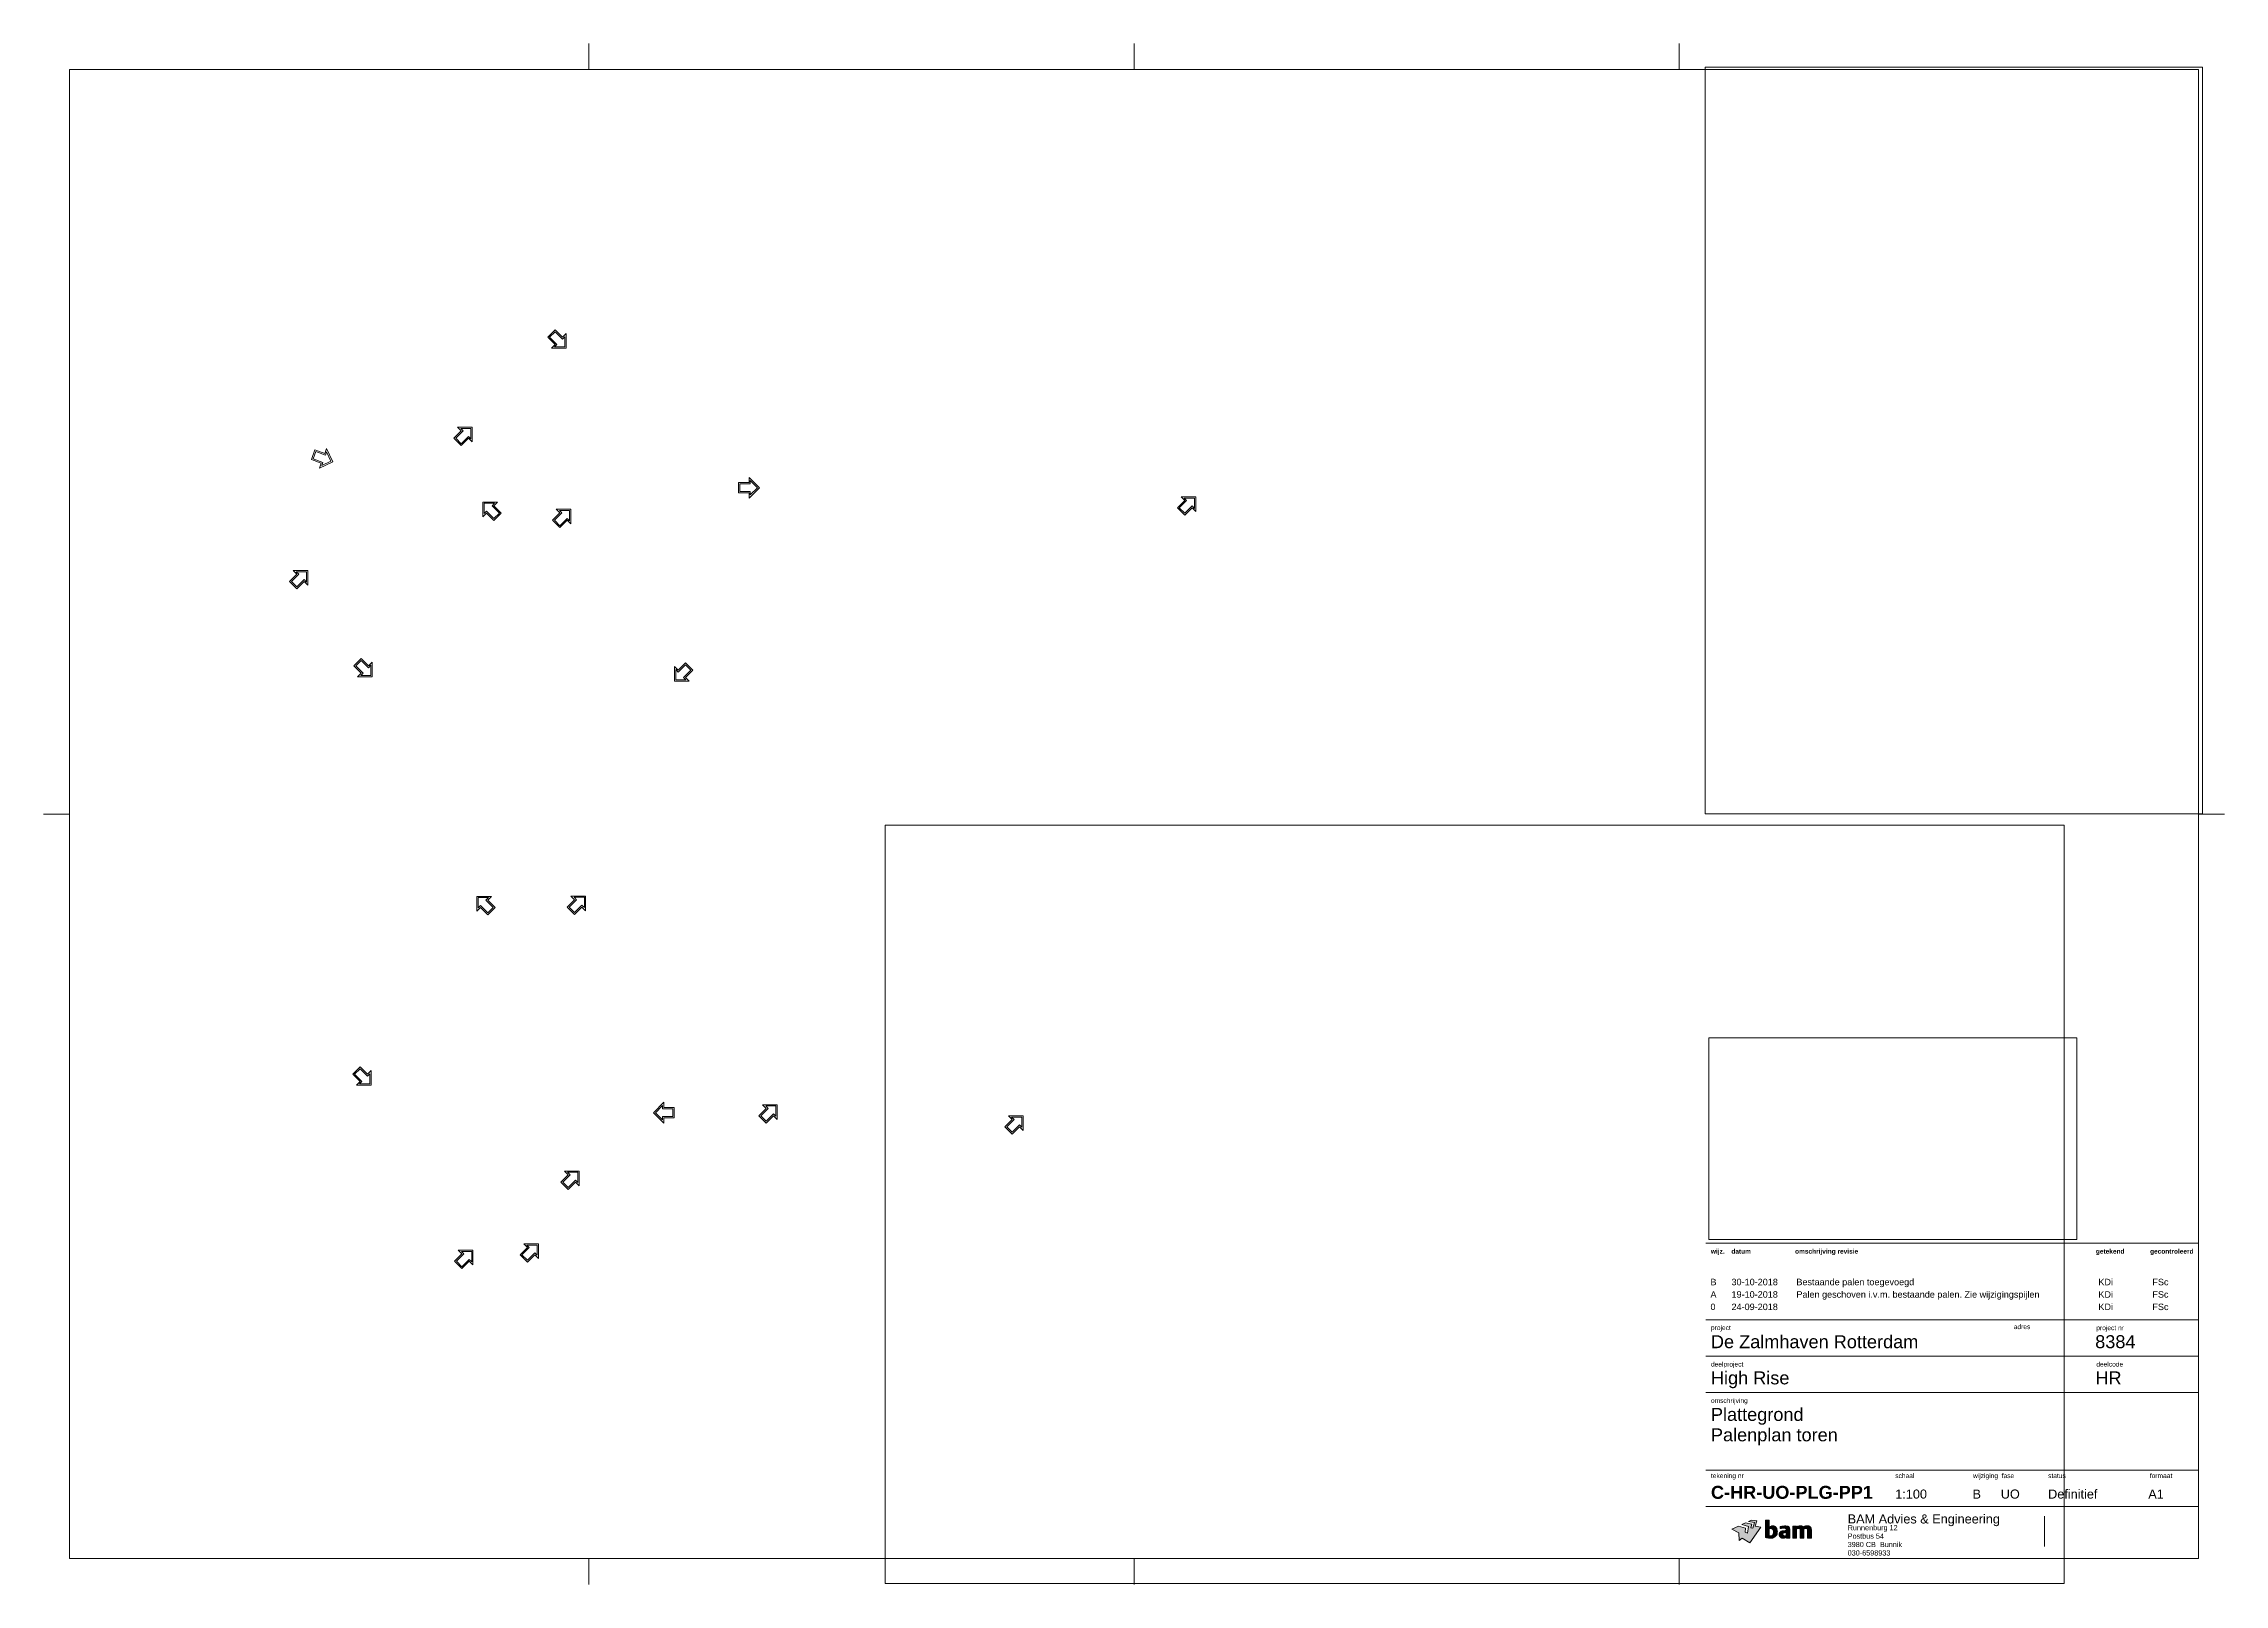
# Paper-space layout 'Layout1' of a CAD drawing. Header units: millimetres. Extents: x -532 to 309, y -12 to 582.
# The model-space entities are those that its viewports show. They can reach past a viewport. Long polylines and large blocks are cut down to what shows.
import ezdxf

# ---------------------------------------------------------------- set-up
doc = ezdxf.new("R2010")
doc.units = ezdxf.units.MM
doc.layers.add('A--L$03A__V-ports', color=6, linetype='Continuous')
for name, color, linetype, lineweight in [('A--L$04A__Stempel', 6, 'Continuous', 13), ('A--L$09A__Renvooi', 1, 'Continuous', 13), ('A--T$01A__Algemeen', 1, 'Continuous', 13)]:
    doc.layers.add(name, color=color, linetype=linetype, lineweight=lineweight)
doc.styles.add('Arial_3', font='arial.ttf', dxfattribs={"height": 50})
doc.styles.add('Arial_5', font='arial.ttf', dxfattribs={"height": 1.83})
doc.styles.add('Arial_6', font='arial.ttf', dxfattribs={"height": 3.5})
doc.styles.add('Arial_7', font='arial.ttf', dxfattribs={"height": 5})
doc.styles.add('Arial_8', font='arial.ttf', dxfattribs={"height": 2})
doc.styles.add('Arial_9', font='arial.ttf', dxfattribs={"height": 2.5})
doc.styles.add('Arial_B', font='arialbd.ttf', dxfattribs={"height": 1.8})
doc.styles.add('Arial_B_1', font='arialbd.ttf', dxfattribs={"height": 5})

# ---------------------------------------------------------------- blocks, each defined once
blk = doc.blocks.new('NLRS_04_00_TB_sheet stempel 1_gen - a1_841x594-321605-palenplan toren')
at = {"layer": 'A--L$04A__Stempel', "lineweight": 9}
blk.add_hatch(color=256, dxfattribs=at).paths.add_polyline_path([(124.87, 11.72), (127.23, 11.26), (126.91, 9.85), (127.66, 9.65), (128.27, 11.88), (126.01, 12.24), (127.16, 12.76), (129.22, 12.51), (128.59, 10.49), (130.69, 10.02), (126.55, 4.07), (123.54, 5.86), (122.41, 4.86), (122.25, 7.91), (119.5, 9.29), (122.12, 10.48), (124.79, 9.61), (124.64, 8.09), (125.53, 7.71), (125.96, 10.37), (123.37, 11.04)], flags=0)
h = blk.add_hatch(color=256, dxfattribs=at)
edge = h.paths.add_edge_path(flags=0)
edge.add_spline(control_points=[(133.98, 6.67), (134.17, 6.65), (134.42, 6.64), (134.67, 6.68), (134.85, 6.73), (135.02, 6.8), (135.18, 6.91), (135.3, 7.03), (135.41, 7.16), (135.49, 7.31), (135.54, 7.47), (135.59, 7.64), (135.61, 7.82), (135.63, 8.06), (135.64, 8.35), (135.61, 8.61), (135.54, 8.83), (135.45, 9), (135.34, 9.16), (135.22, 9.3), (135.06, 9.41), (134.9, 9.48), (134.71, 9.52), (134.45, 9.53), (134.18, 9.5), (133.98, 9.47)], knot_values=[-1, -1, -1, -1, -0.9375, -0.90625, -0.875, -0.833333, -0.791667, -0.75, -0.708333, -0.666667, -0.625, -0.583333, -0.541667, -0.5, -0.416667, -0.333333, -0.270833, -0.229167, -0.1875, -0.145833, -0.114583, -0.083333, -0.0625, -0.041667, 0, 0, 0, 0], degree=3, periodic=0)
edge.add_line((133.98, 9.47), (133.98, 6.67))
edge = h.paths.add_edge_path(flags=0)
edge.add_line((133.98, 12.73), (133.98, 10.21))
edge.add_spline(control_points=[(133.98, 10.21), (134.23, 10.32), (134.58, 10.44), (134.99, 10.54), (135.28, 10.57), (135.54, 10.54), (135.73, 10.51), (135.91, 10.45), (136.09, 10.37), (136.27, 10.28), (136.43, 10.16), (136.55, 10.04), (136.66, 9.91), (136.75, 9.77), (136.83, 9.61), (136.9, 9.44), (136.98, 9.19), (137.05, 8.86), (137.1, 8.42), (137.1, 7.98), (137.05, 7.62), (136.98, 7.36), (136.91, 7.18), (136.82, 7.01), (136.73, 6.86), (136.61, 6.72), (136.49, 6.59), (136.35, 6.47), (136.16, 6.31), (135.94, 6.17), (135.72, 6.05), (135.5, 5.94), (135.27, 5.87), (135.04, 5.81), (134.87, 5.78), (134.68, 5.76), (134.47, 5.75), (134.24, 5.75), (133.89, 5.79), (133.34, 5.89), (132.85, 6.01), (132.59, 6.08)], knot_values=[0, 0, 0, 0, 0.041667, 0.0625, 0.09375, 0.114583, 0.130208, 0.145833, 0.166667, 0.1875, 0.208333, 0.229167, 0.25, 0.270833, 0.291667, 0.3125, 0.333333, 0.375, 0.416667, 0.458333, 0.5, 0.520833, 0.541667, 0.5625, 0.583333, 0.604167, 0.625, 0.645833, 0.666667, 0.708333, 0.729167, 0.75, 0.791667, 0.8125, 0.833333, 0.854167, 0.875, 0.895833, 0.916667, 0.958333, 1, 1, 1, 1], degree=3, periodic=0)
edge.add_line((132.59, 6.08), (132.59, 12.73))
edge.add_line((132.59, 12.73), (133.98, 12.73))
h = blk.add_hatch(color=256, dxfattribs=at)
edge = h.paths.add_edge_path(flags=0)
edge.add_line((140.52, 6.75), (140.52, 8.02))
edge.add_spline(control_points=[(140.52, 8.02), (140.44, 8.02), (140.28, 8.01), (140.06, 7.99), (139.78, 7.94), (139.52, 7.87), (139.37, 7.77), (139.3, 7.65), (139.22, 7.49), (139.21, 7.29), (139.25, 7.11), (139.3, 6.99), (139.42, 6.86), (139.58, 6.76), (139.75, 6.7), (139.94, 6.68), (140.18, 6.68), (140.39, 6.72), (140.52, 6.75)], knot_values=[-1, -1, -1, -1, -0.958333, -0.916667, -0.875, -0.791667, -0.71875, -0.625, -0.53125, -0.447917, -0.364583, -0.270833, -0.197917, -0.145833, -0.104167, -0.072917, -0.041667, 0, 0, 0, 0], degree=3, periodic=0)
edge = h.paths.add_edge_path(flags=0)
edge.add_line((138.25, 9.48), (138.25, 10.26))
edge.add_spline(control_points=[(138.25, 10.26), (139.19, 10.45), (139.64, 10.51), (140.26, 10.53), (140.54, 10.51), (140.81, 10.48), (141.05, 10.43), (141.23, 10.38), (141.4, 10.27), (141.55, 10.14), (141.65, 9.99), (141.72, 9.83), (141.79, 9.66), (141.84, 9.5), (141.86, 9.31), (141.87, 9.17), (141.87, 9.11)], knot_values=[0, 0, 0, 0, 0.25, 0.333333, 0.416667, 0.458333, 0.541667, 0.625, 0.697917, 0.760417, 0.8125, 0.869792, 0.911458, 0.947917, 0.979167, 1, 1, 1, 1], degree=3, periodic=0)
edge.add_line((141.87, 9.11), (141.87, 5.86))
edge.add_line((141.87, 5.86), (140.57, 5.86))
edge.add_spline(control_points=[(140.57, 5.86), (140.59, 6.13), (140.57, 6.24), (140.38, 6.09), (140.2, 6), (139.99, 5.92), (139.8, 5.85), (139.59, 5.8), (139.39, 5.79), (139.21, 5.79), (139.05, 5.8), (138.88, 5.84), (138.69, 5.91), (138.5, 5.97), (138.35, 6.08), (138.19, 6.24), (138.07, 6.37), (137.98, 6.52), (137.89, 6.7), (137.85, 6.88), (137.82, 7.07), (137.81, 7.27), (137.82, 7.47), (137.88, 7.68), (137.96, 7.87), (138.06, 8.04), (138.17, 8.18), (138.29, 8.3), (138.44, 8.4), (138.61, 8.49), (138.79, 8.54), (138.99, 8.59), (139.27, 8.64), (139.71, 8.69), (140.23, 8.72), (140.52, 8.74)], knot_values=[0, 0, 0, 0, 0.054167, 0.083333, 0.108333, 0.133333, 0.166667, 0.2, 0.233333, 0.258333, 0.283333, 0.308333, 0.333333, 0.375, 0.408333, 0.433333, 0.475, 0.508333, 0.533333, 0.558333, 0.583333, 0.616667, 0.65, 0.683333, 0.716667, 0.75, 0.783333, 0.816667, 0.85, 0.875, 0.9, 0.916667, 0.933333, 0.966667, 1, 1, 1, 1], degree=3, periodic=0)
edge.add_spline(control_points=[(140.52, 8.74), (140.52, 8.81), (140.53, 8.95), (140.53, 9.18), (140.5, 9.36), (140.41, 9.5), (140.26, 9.57), (140.08, 9.61), (139.91, 9.64), (139.7, 9.66), (139.46, 9.66), (139.16, 9.64), (138.84, 9.59), (138.53, 9.53), (138.35, 9.5), (138.25, 9.48)], knot_values=[0, 0, 0, 0, 0.079545, 0.136364, 0.204545, 0.284091, 0.375, 0.454545, 0.545455, 0.636364, 0.727273, 0.818182, 0.909091, 0.954545, 1, 1, 1, 1], degree=3, periodic=0)
h = blk.add_hatch(color=256, dxfattribs=at)
edge = h.paths.add_edge_path(flags=0)
edge.add_line((143.05, 5.87), (143.05, 10.48))
edge.add_line((143.05, 10.48), (144.43, 10.48))
edge.add_spline(control_points=[(144.43, 10.48), (144.4, 10.24), (144.42, 10.05), (144.63, 10.24), (144.8, 10.31), (144.99, 10.4), (145.21, 10.46), (145.45, 10.52), (145.69, 10.54), (145.92, 10.55), (146.09, 10.55), (146.3, 10.55), (146.51, 10.51), (146.68, 10.43), (146.82, 10.28), (146.97, 10.18), (147.14, 10.16), (147.31, 10.26), (147.49, 10.32), (147.69, 10.4), (147.9, 10.47), (148.07, 10.51), (148.28, 10.55), (148.56, 10.57), (148.81, 10.56), (149.06, 10.54), (149.28, 10.5), (149.46, 10.46), (149.63, 10.36), (149.77, 10.23), (149.9, 10.08), (150, 9.92), (150.09, 9.77), (150.15, 9.57), (150.19, 9.32), (150.21, 9.11), (150.21, 8.98)], knot_values=[0, 0, 0, 0, 0.052083, 0.078125, 0.104167, 0.135417, 0.166667, 0.208333, 0.25, 0.270833, 0.291667, 0.3125, 0.34375, 0.376302, 0.401042, 0.432292, 0.46875, 0.505208, 0.53125, 0.5625, 0.59375, 0.625, 0.666667, 0.6875, 0.729167, 0.770833, 0.802083, 0.828125, 0.854167, 0.885417, 0.90625, 0.927083, 0.947917, 0.963542, 0.979167, 1, 1, 1, 1], degree=3, periodic=0)
edge.add_line((150.21, 8.98), (150.21, 5.87))
edge.add_line((150.21, 5.87), (148.79, 5.87))
edge.add_line((148.79, 5.87), (148.79, 8.98))
edge.add_spline(control_points=[(148.79, 8.98), (148.79, 9.12), (148.74, 9.26), (148.63, 9.43), (148.52, 9.48), (148.4, 9.53), (148.19, 9.55), (147.98, 9.54), (147.76, 9.51), (147.57, 9.48), (147.42, 9.45), (147.33, 9.44)], knot_values=[0, 0, 0, 0, 0.145833, 0.291667, 0.520833, 0.697917, 0.791667, 0.875, 0.916667, 0.958333, 1, 1, 1, 1], degree=3, periodic=0)
edge.add_line((147.33, 9.44), (147.33, 5.87))
edge.add_line((147.33, 5.87), (145.91, 5.87))
edge.add_line((145.91, 5.87), (145.91, 8.98))
edge.add_spline(control_points=[(145.91, 8.98), (145.91, 9.12), (145.86, 9.26), (145.75, 9.42), (145.65, 9.47), (145.53, 9.52), (145.32, 9.54), (145.11, 9.53), (144.9, 9.5), (144.71, 9.47), (144.56, 9.45), (144.47, 9.43)], knot_values=[0, 0, 0, 0, 0.145833, 0.291667, 0.520833, 0.697917, 0.791667, 0.875, 0.916667, 0.958333, 1, 1, 1, 1], degree=3, periodic=0)
edge.add_line((144.47, 9.43), (144.47, 5.87))
edge.add_line((144.47, 5.87), (143.05, 5.87))
at = {"layer": 'A--L$04A__Stempel'}
for p, q in [((299.5, 119.5), (109.5, 119.5)), ((299.5, 119.5), (109.5, 119.5)), ((299.5, -2), (299.5, 119.5)), ((299.5, 90), (109.5, 90)), ((299.5, 76), (109.5, 76)), ((299.5, 62), (109.5, 62)), ((299.5, 32), (109.5, 32)), ((299.5, 18), (109.5, 18)), ((122.12, 10.48), (119.5, 9.29)), ((119.5, 9.29), (122.25, 7.91)), ((124.79, 9.61), (122.12, 10.48)), ((124.87, 11.72), (123.37, 11.04)), ((123.37, 11.04), (125.96, 10.37)), ((124.64, 8.09), (124.79, 9.61)), ((127.23, 11.26), (124.87, 11.72)), ((125.96, 10.37), (125.53, 7.71)), ((127.16, 12.76), (126.01, 12.24)), ((126.01, 12.24), (128.27, 11.88)), ((126.55, 4.07), (130.69, 10.02)), ((126.91, 9.85), (127.23, 11.26)), ((127.66, 9.65), (126.91, 9.85)), ((129.22, 12.51), (127.16, 12.76)), ((128.27, 11.88), (127.66, 9.65)), ((128.59, 10.49), (129.22, 12.51)), ((130.69, 10.02), (128.59, 10.49)), ((133.98, 12.73), (132.59, 12.73)), ((132.59, 12.73), (132.59, 6.08)), ((133.98, 10.21), (133.98, 12.73)), ((133.98, 6.67), (133.98, 9.47)), ((138.25, 10.26), (138.25, 9.48)), ((141.87, 5.86), (141.87, 9.11)), ((144.43, 10.48), (143.05, 10.48)), ((143.05, 10.48), (143.05, 5.87)), ((144.47, 5.87), (144.47, 9.43)), ((145.91, 8.98), (145.91, 5.87)), ((147.33, 5.87), (147.33, 9.44)), ((148.79, 8.98), (148.79, 5.87)), ((150.21, 5.87), (150.21, 8.98)), ((240.07, 2.65), (240.07, 14.35)), ((122.25, 7.91), (122.41, 4.86)), ((122.41, 4.86), (123.54, 5.86)), ((123.54, 5.86), (126.55, 4.07)), ((125.53, 7.71), (124.64, 8.09)), ((140.52, 8.02), (140.52, 6.75)), ((140.57, 5.86), (141.87, 5.86)), ((143.05, 5.87), (144.47, 5.87)), ((145.91, 5.87), (147.33, 5.87)), ((148.79, 5.87), (150.21, 5.87)), ((109.5, -2), (299.5, -2))]:
    blk.add_line(p, q, dxfattribs=at)
for points, knots in [([(132.59, 6.08), (132.85, 6.01), (133.34, 5.89), (133.89, 5.79), (134.24, 5.75), (134.47, 5.75), (134.68, 5.76), (134.87, 5.78), (135.04, 5.81), (135.27, 5.87), (135.5, 5.94), (135.72, 6.05), (135.94, 6.17), (136.16, 6.31), (136.35, 6.47), (136.49, 6.59), (136.61, 6.72), (136.73, 6.86), (136.82, 7.01), (136.91, 7.18), (136.98, 7.36), (137.05, 7.62), (137.1, 7.98), (137.1, 8.42), (137.05, 8.86), (136.98, 9.19), (136.9, 9.44), (136.83, 9.61), (136.75, 9.77), (136.66, 9.91), (136.55, 10.04), (136.43, 10.16), (136.27, 10.28), (136.09, 10.37), (135.91, 10.45), (135.73, 10.51), (135.54, 10.54), (135.28, 10.57), (134.99, 10.54), (134.58, 10.44), (134.23, 10.32), (133.98, 10.21)], [0, 0, 0, 0, 0.041667, 0.083333, 0.104167, 0.125, 0.145833, 0.166667, 0.1875, 0.208333, 0.25, 0.270833, 0.291667, 0.333333, 0.354167, 0.375, 0.395833, 0.416667, 0.4375, 0.458333, 0.479167, 0.5, 0.541667, 0.583333, 0.625, 0.666667, 0.6875, 0.708333, 0.729167, 0.75, 0.770833, 0.791667, 0.8125, 0.833333, 0.854167, 0.869792, 0.885417, 0.90625, 0.9375, 0.958333, 1, 1, 1, 1]), ([(133.98, 9.47), (134.18, 9.5), (134.45, 9.53), (134.71, 9.52), (134.9, 9.48), (135.06, 9.41), (135.22, 9.3), (135.34, 9.16), (135.45, 9), (135.54, 8.83), (135.61, 8.61), (135.64, 8.35), (135.63, 8.06), (135.61, 7.82), (135.59, 7.64), (135.54, 7.47), (135.49, 7.31), (135.41, 7.16), (135.3, 7.03), (135.18, 6.91), (135.02, 6.8), (134.85, 6.73), (134.67, 6.68), (134.42, 6.64), (134.17, 6.65), (133.98, 6.67)], [0, 0, 0, 0, 0.041667, 0.0625, 0.083333, 0.114583, 0.145833, 0.1875, 0.229167, 0.270833, 0.333333, 0.416667, 0.5, 0.541667, 0.583333, 0.625, 0.666667, 0.708333, 0.75, 0.791667, 0.833333, 0.875, 0.90625, 0.9375, 1, 1, 1, 1]), ([(140.52, 8.74), (140.23, 8.72), (139.71, 8.69), (139.27, 8.64), (138.99, 8.59), (138.79, 8.54), (138.61, 8.49), (138.44, 8.4), (138.29, 8.3), (138.17, 8.18), (138.06, 8.04), (137.96, 7.87), (137.88, 7.68), (137.82, 7.47), (137.81, 7.27), (137.82, 7.07), (137.85, 6.88), (137.89, 6.7), (137.98, 6.52), (138.07, 6.37), (138.19, 6.24), (138.35, 6.08), (138.5, 5.97), (138.69, 5.91), (138.88, 5.84), (139.05, 5.8), (139.21, 5.79), (139.39, 5.79), (139.59, 5.8), (139.8, 5.85), (139.99, 5.92), (140.2, 6), (140.38, 6.09), (140.57, 6.24), (140.59, 6.13), (140.57, 5.86)], [0, 0, 0, 0, 0.033333, 0.066667, 0.083333, 0.1, 0.125, 0.15, 0.183333, 0.216667, 0.25, 0.283333, 0.316667, 0.35, 0.383333, 0.416667, 0.441667, 0.466667, 0.491667, 0.525, 0.566667, 0.591667, 0.625, 0.666667, 0.691667, 0.716667, 0.741667, 0.766667, 0.8, 0.833333, 0.866667, 0.891667, 0.916667, 0.945833, 1, 1, 1, 1]), ([(141.87, 9.11), (141.87, 9.17), (141.86, 9.31), (141.84, 9.5), (141.79, 9.66), (141.72, 9.83), (141.65, 9.99), (141.55, 10.14), (141.4, 10.27), (141.23, 10.38), (141.05, 10.43), (140.81, 10.48), (140.54, 10.51), (140.26, 10.53), (139.64, 10.51), (139.19, 10.45), (138.25, 10.26)], [0, 0, 0, 0, 0.020833, 0.052083, 0.088542, 0.130208, 0.1875, 0.239583, 0.302083, 0.375, 0.458333, 0.541667, 0.583333, 0.666667, 0.75, 1, 1, 1, 1]), ([(138.25, 9.48), (138.35, 9.5), (138.53, 9.53), (138.84, 9.59), (139.16, 9.64), (139.46, 9.66), (139.7, 9.66), (139.91, 9.64), (140.08, 9.61), (140.26, 9.57), (140.41, 9.5), (140.5, 9.36), (140.53, 9.18), (140.53, 8.95), (140.52, 8.81), (140.52, 8.74)], [0, 0, 0, 0, 0.045455, 0.090909, 0.181818, 0.272727, 0.363636, 0.454545, 0.545455, 0.625, 0.715909, 0.795455, 0.863636, 0.920455, 1, 1, 1, 1]), ([(150.21, 8.98), (150.21, 9.11), (150.19, 9.32), (150.15, 9.57), (150.09, 9.77), (150, 9.92), (149.9, 10.08), (149.77, 10.23), (149.63, 10.36), (149.46, 10.46), (149.28, 10.5), (149.06, 10.54), (148.81, 10.56), (148.56, 10.57), (148.28, 10.55), (148.07, 10.51), (147.9, 10.47), (147.69, 10.4), (147.49, 10.32), (147.31, 10.26), (147.14, 10.16), (146.97, 10.18), (146.82, 10.28), (146.68, 10.43), (146.51, 10.51), (146.3, 10.55), (146.09, 10.55), (145.92, 10.55), (145.69, 10.54), (145.45, 10.52), (145.21, 10.46), (144.99, 10.4), (144.8, 10.31), (144.63, 10.24), (144.42, 10.05), (144.4, 10.24), (144.43, 10.48)], [0, 0, 0, 0, 0.020833, 0.036458, 0.052083, 0.072917, 0.09375, 0.114583, 0.145833, 0.171875, 0.197917, 0.229167, 0.270833, 0.3125, 0.333333, 0.375, 0.40625, 0.4375, 0.46875, 0.494792, 0.53125, 0.567708, 0.598958, 0.623698, 0.65625, 0.6875, 0.708333, 0.729167, 0.75, 0.791667, 0.833333, 0.864583, 0.895833, 0.921875, 0.947917, 1, 1, 1, 1]), ([(144.47, 9.43), (144.56, 9.45), (144.71, 9.47), (144.9, 9.5), (145.11, 9.53), (145.32, 9.54), (145.53, 9.52), (145.65, 9.47), (145.75, 9.42), (145.86, 9.26), (145.91, 9.12), (145.91, 8.98)], [0, 0, 0, 0, 0.041667, 0.083333, 0.125, 0.208333, 0.302083, 0.479167, 0.708333, 0.854167, 1, 1, 1, 1]), ([(147.33, 9.44), (147.42, 9.45), (147.57, 9.48), (147.76, 9.51), (147.98, 9.54), (148.19, 9.55), (148.4, 9.53), (148.52, 9.48), (148.63, 9.43), (148.74, 9.26), (148.79, 9.12), (148.79, 8.98)], [0, 0, 0, 0, 0.041667, 0.083333, 0.125, 0.208333, 0.302083, 0.479167, 0.708333, 0.854167, 1, 1, 1, 1]), ([(140.52, 6.75), (140.39, 6.72), (140.18, 6.68), (139.94, 6.68), (139.75, 6.7), (139.58, 6.76), (139.42, 6.86), (139.3, 6.99), (139.25, 7.11), (139.21, 7.29), (139.22, 7.49), (139.3, 7.65), (139.37, 7.77), (139.52, 7.87), (139.78, 7.94), (140.06, 7.99), (140.28, 8.01), (140.44, 8.02), (140.52, 8.02)], [0, 0, 0, 0, 0.041667, 0.072917, 0.104167, 0.145833, 0.197917, 0.270833, 0.364583, 0.447917, 0.53125, 0.625, 0.71875, 0.791667, 0.875, 0.916667, 0.958333, 1, 1, 1, 1])]:
    blk.add_open_spline(points, degree=3, knots=knots, dxfattribs=at)
at = {"layer": 'A--L$04A__Stempel', "lineweight": 9, "attachment_point": 1}
for s, insert, char_height, width, style in [('wijz.', (111.47, 117.31), 1.8, 6.173, 'Arial_B'), ('datum', (119.36, 117.31), 1.8, 8.9789, 'Arial_B'), ('omschrijving revisie', (143.95, 117.31), 1.8, 28.8607, 'Arial_B'), ('getekend', (259.94, 117.31), 1.8, 13.2278, 'Arial_B'), ('gecontroleerd', (280.85, 117.31), 1.8, 19.962, 'Arial_B'), ('project', (111.49, 87.86), 1.83, 9.6203, 'Arial_5'), ('adres', (228.27, 88.23), 1.83, 7.8565, 'Arial_5'), ('project nr', (260.11, 87.83), 1.83, 13.2278, 'Arial_5'), ('deelproject', (111.49, 73.8), 1.83, 15.5527, 'Arial_5'), ('deelcode', (260.11, 73.8), 1.83, 12.827, 'Arial_5'), ('omschrijving', (111.49, 59.79), 1.83, 17.3966, 'Arial_5'), ('tekening nr', (111.49, 30.8), 1.83, 15.3924, 'Arial_5'), ('schaal', (182.57, 30.8), 1.83, 8.9789, 'Arial_5'), ('wijziging', (212.55, 30.8), 1.83, 11.865, 'Arial_5'), ('fase', (223.61, 30.8), 1.83, 6.0127, 'Arial_5'), ('status', (241.52, 30.8), 1.83, 8.2574, 'Arial_5'), ('formaat', (280.74, 30.8), 1.83, 10.903, 'Arial_5')]:
    blk.add_mtext(s, dxfattribs=dict(at, insert=insert, char_height=char_height, width=width, style=style))
blk = doc.blocks.new('NLRS_02_00_GA_a1_gen - a1_841x594-321354-palenplan toren')
at = {"layer": 'A--T$01A__Algemeen'}
for p, q in [((-620.75, 584), (-620.75, 574)), ((-410.5, 584), (-410.5, 574)), ((-200.25, 584), (-200.25, 574)), ((-821, 574), (0, 574)), ((-821, 0), (-821, 574)), ((0, 574), (0, 0)), ((-831, 287), (-821, 287)), ((0, 287), (10, 287)), ((0, 0), (-821, 0)), ((-620.75, 0), (-620.75, -10)), ((-410.5, -10), (-410.5, 0)), ((-200.25, -10), (-200.25, 0))]:
    blk.add_line(p, q, dxfattribs=at)
blk = doc.blocks.new('NLRS_01_00_GA-REV_revisiepijl los plaatsen_gen - Revisiepijl los te plaatsen-6096374-palenplan toren')
at = {"layer": 'A--T$01A__Algemeen'}
for p, q in [((1, 0), (5, 4)), ((1, 0), (5, -4)), ((1.71, 0), (4.5, 2.8)), ((1.71, 0), (4.5, -2.79)), ((4.5, 2.8), (4.5, 1.5)), ((8.5, 1.5), (4.5, 1.5)), ((5, 4), (5, 2)), ((5, 2), (9, 2)), ((8.5, -1.5), (8.5, 1.5)), ((9, 2), (9, -2)), ((4.5, -2.79), (4.5, -1.5)), ((4.5, -1.5), (8.5, -1.5)), ((5, -4), (5, -2)), ((9, -2), (5, -2))]:
    blk.add_line(p, q, dxfattribs=at)

msp = doc.modelspace()

# ---------------------------------------------------------------- texts
at = {"layer": 'A--T$01A__Algemeen', "color": 7, "char_height": 50, "attachment_point": 1, "style": 'Arial_3'}
for s, insert, width in [('^I^I', (173715.01, 3631.29), 333.502), ('^I', (173881.7, 3551.92), 131.4768), ('^I^I', (174131.73, 3472.54), 312.6581), ('^I', (174250.79, 3393.17), 168.3544)]:
    msp.add_mtext(s, dxfattribs=dict(at, insert=insert, width=width))

psp = doc.layouts.get("Layout1")

# ---------------------------------------------------------------- block references
at = {"layer": 'A--L$04A__Stempel', "lineweight": 9}
psp.add_blockref('NLRS_04_00_TB_sheet stempel 1_gen - a1_841x594-321605-palenplan toren', (0, 0), dxfattribs=at)
at = {"layer": 'A--T$01A__Algemeen'}
for name, p in [('NLRS_02_00_GA_a1_gen - a1_841x594-321354-palenplan toren', (299.5, -2)), ('NLRS_01_00_GA-REV_revisiepijl los plaatsen_gen - Revisiepijl los te plaatsen-6096374-palenplan toren', (-297.3, 169.84))]:
    psp.add_blockref(name, p, dxfattribs=at)
for p, rotation in [((-329.32, 463.84), 134.9999999999992), ((-365.48, 434.82), 224.9999999999999), ((-419.08, 420.44), 159.9999999999998), ((-254.46, 410.79), 180), ((-362.8, 405.98), 314.9999999999998), ((-327.45, 403.19), 224.9999999999999), ((-86.47, 407.99), 224.9999999999999), ((-428.89, 379.59), 224.9999999999995), ((-404.04, 337.17), 134.9999999999996), ((-288.94, 335.49), 44.99999999999971), ((-365.15, 253.96), 314.9999999999994), ((-321.76, 254.09), 224.9999999999999), ((-404.53, 179.71), 134.9999999999996), ((-247.86, 173.64), 224.9999999999995), ((-153.03, 169.39), 224.9999999999999), ((-324.26, 148.07), 224.9999999999999), ((-365.21, 117.52), 224.9999999999999), ((-339.98, 120.02), 224.9999999999999)]:
    psp.add_blockref('NLRS_01_00_GA-REV_revisiepijl los plaatsen_gen - Revisiepijl los te plaatsen-6096374-palenplan toren', p, dxfattribs=dict(at, rotation=rotation))

# ---------------------------------------------------------------- texts
at = {"layer": 'A--L$04A__Stempel', "lineweight": 9, "attachment_point": 1}
for s, insert, char_height, width, style in [('De Zalmhaven Rotterdam', (111.49, 84.06), 5, 98.9282, 'Arial_7'), ('8384', (259.68, 84.06), 5, 19.2405, 'Arial_7'), ('High Rise', (111.49, 70.11), 5, 37.3586, 'Arial_7'), ('HR', (259.77, 70.11), 5, 12.346, 'Arial_7'), ('Plattegrond', (111.49, 56.02), 5, 44.173, 'Arial_7'), ('Palenplan toren', (111.49, 48.15), 5, 60.5274, 'Arial_7'), ('C-HR-UO-PLG-PP1', (111.49, 25.98), 5, 76.6413, 'Arial_B_1'), ('1:100', (182.57, 24.57), 3.5, 15.1519, 'Arial_6'), ('B', (212.37, 24.57), 3.5, 4.0084, 'Arial_6'), ('UO', (223.27, 24.57), 3.5, 8.9789, 'Arial_6'), ('Definitief', (241.52, 24.57), 3.5, 23.5696, 'Arial_6'), ('A1', (280.15, 24.57), 3.5, 7.3755, 'Arial_6'), ('Runnenburg 12', (164.23, 10.85), 2, 23.8101, 'Arial_8'), ('BAM Advies & Engineering', (164.23, 14.98), 3.5, 72.3924, 'Arial_6'), ('3980 CB  Bunnik', (164.23, 4.37), 2, 26.0548, 'Arial_8'), ('030-6598933', (164.23, 1.13), 2, 20.3629, 'Arial_8'), ('Postbus 54', (164.23, 7.61), 2, 17.3966, 'Arial_8')]:
    psp.add_mtext(s, dxfattribs=dict(at, insert=insert, char_height=char_height, width=width, style=style))
at = {"layer": 'A--L$09A__Renvooi', "char_height": 2.5, "attachment_point": 1, "line_spacing_factor": 0.941778, "style": 'Arial_9'}
for s, insert, width in [('A', (111.31, 101.03), 2.7853), ('B', (111.31, 105.82), 2.7853), ('30-10-2018', (119.43, 105.82), 21.3641), ('19-10-2018', (119.43, 101.03), 21.3641), ('Bestaande palen toegevoegd', (144.45, 105.82), 54.4202), ('Palen geschoven i.v.m. bestaande palen. Zie wijzigingspijlen', (144.45, 101.03), 112.0236), ('KDi', (260.91, 105.82), 6.703), ('KDi', (260.91, 101.03), 6.703), ('FSc', (281.74, 105.82), 7.407), ('FSc', (281.74, 101.03), 7.407), ('0', (111.31, 96.24), 2.3262), ('24-09-2018', (119.43, 96.24), 21.3641), ('KDi', (260.91, 96.24), 6.703), ('FSc', (281.74, 96.24), 7.407)]:
    psp.add_mtext(s, dxfattribs=dict(at, insert=insert, width=width))

# ---------------------------------------------------------------- viewports
at = {"layer": '0'}
psp.add_viewport(center=(20.33, 134.55), size=(454.67, 292.3617), view_center_point=(20.33, 134.55), view_height=292.3617, dxfattribs=at)
at = {"layer": 'A--L$03A__V-ports'}
for center, size, view_center_point, view_height, status in [((205.15, 428.99), (191.86, 287.966), (175268.89, 1235.21), 5759.312, 3), ((181.59, 159.83), (141.91, 77.6896), (185702.41, -525.11), 7768.9588, 4)]:
    psp.add_viewport(center=center, size=size, view_center_point=view_center_point, view_height=view_height, status=status, dxfattribs=at)

doc.saveas('drawing.dxf')
